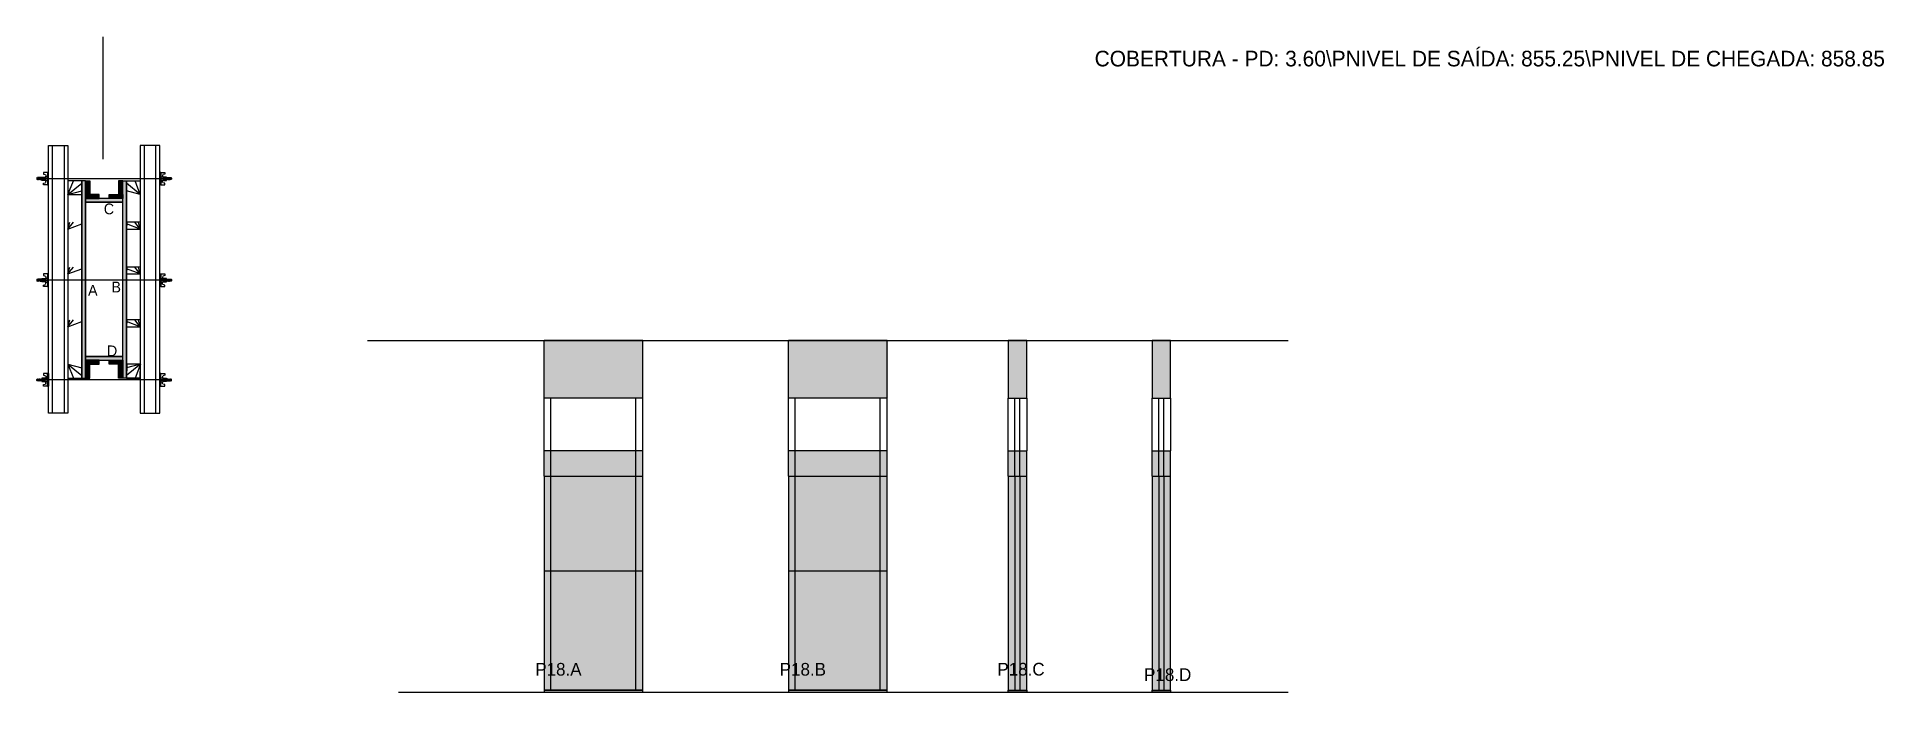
# Model space of a CAD drawing. Header units: metres. Extents: x 7682 to 9571, y 12394 to 13065.
import ezdxf

# ---------------------------------------------------------------- set-up
doc = ezdxf.new("R2010")
doc.units = ezdxf.units.M
for name, color, linetype in [('CHAPA', 7, 'Continuous'), ('COTA', 7, 'Continuous'), ('Hachura', 7, 'Continuous'), ('Madeira', 7, 'Continuous'), ('NOMENCLATURA', 7, 'Continuous'), ('Nível', 7, 'Continuous'), ('Painéis', 7, 'Continuous'), ('Perfil Metálico', 7, 'Continuous'), ('SARR_2.2x7', 7, 'Continuous'), ('SARRAFO', 7, 'Continuous'), ('Texto Seção', 7, 'Continuous'), ('TEXTO_GERAL', 7, 'Continuous')]:
    doc.layers.add(name, color=color, linetype=linetype)

msp = doc.modelspace()

# ---------------------------------------------------------------- hatches: boundary and pattern name
at = {"layer": 'COTA'}
h = msp.add_hatch(color=7, dxfattribs=at)
h.dxf.hatch_style = 1
h.paths.add_polyline_path([(8200.5, 12753.9), (8200.5, 12694.9), (8200.5, 12694.9), (8301.5, 12694.9), (8301.5, 12694.9), (8301.5, 12753.9), (8301.5, 12753.9), (8200.5, 12753.9), (8200.5, 12753.9)])
h = msp.add_hatch(color=7, dxfattribs=at)
h.dxf.hatch_style = 1
h.paths.add_polyline_path([(8450.5, 12753.9), (8450.5, 12694.9), (8450.5, 12694.9), (8552.5, 12694.9), (8552.5, 12694.9), (8552.5, 12753.9), (8552.5, 12753.9), (8450.5, 12753.9)])
h = msp.add_hatch(color=7, dxfattribs=at)
h.dxf.hatch_style = 1
h.paths.add_polyline_path([(8694.3, 12694.9), (8694.3, 12753.9), (8694.3, 12753.9), (8675.3, 12753.9), (8675.3, 12753.9), (8675.3, 12694.9), (8675.3, 12694.9), (8694.3, 12694.9), (8694.3, 12694.9)])
h = msp.add_hatch(color=7, dxfattribs=at)
h.dxf.hatch_style = 1
h.paths.add_polyline_path([(8841.5, 12694.9), (8841.5, 12753.9), (8841.5, 12753.9), (8822.5, 12753.9), (8822.5, 12753.9), (8822.5, 12694.9), (8822.5, 12694.9), (8841.5, 12694.9), (8841.5, 12694.9)])
at = {"layer": 'Hachura'}
h = msp.add_hatch(color=7, dxfattribs=at)
h.dxf.hatch_style = 1
h.paths.add_polyline_path([(7731.4, 12917.4), (7727.4, 12917.4), (7727.4, 12917.4), (7727.4, 12715.4), (7727.4, 12715.4), (7731.4, 12715.4), (7731.4, 12715.4), (7731.4, 12917.4)])
h = msp.add_hatch(color=7, dxfattribs=at)
h.dxf.hatch_style = 1
h.paths.add_polyline_path([(7731.4, 12917.4), (7727.4, 12917.4), (7727.4, 12917.4), (7727.4, 12715.4), (7727.4, 12715.4), (7731.4, 12715.4), (7731.4, 12715.4), (7731.4, 12917.4)])
h = msp.add_hatch(color=7, dxfattribs=at)
h.dxf.hatch_style = 1
h.paths.add_polyline_path([(7731.4, 12903.4), (7735.8, 12903.4), (7735.8, 12903.4), (7735.8, 12917.4), (7735.8, 12917.4), (7731.4, 12917.4), (7731.4, 12917.4), (7731.4, 12903.4)])
h = msp.add_hatch(color=7, dxfattribs=at)
h.dxf.hatch_style = 1
h.paths.add_polyline_path([(7769.4, 12903.4), (7765, 12903.4), (7765, 12903.4), (7765, 12917.4), (7765, 12917.4), (7769.4, 12917.4), (7769.4, 12917.4), (7769.4, 12903.4)])
h = msp.add_hatch(color=7, dxfattribs=at)
h.dxf.hatch_style = 1
h.paths.add_polyline_path([(7769.4, 12917.4), (7773.4, 12917.4), (7773.4, 12917.4), (7773.4, 12715.4), (7773.4, 12715.4), (7769.4, 12715.4), (7769.4, 12715.4), (7769.4, 12917.4)])
h = msp.add_hatch(color=7, dxfattribs=at)
h.dxf.hatch_style = 1
h.paths.add_polyline_path([(7769.4, 12917.4), (7773.4, 12917.4), (7773.4, 12917.4), (7773.4, 12715.4), (7773.4, 12715.4), (7769.4, 12715.4), (7769.4, 12715.4), (7769.4, 12917.4)])
h = msp.add_hatch(color=7, dxfattribs=at)
h.dxf.hatch_style = 1
h.paths.add_polyline_path([(7731.4, 12899), (7731.4, 12903.4), (7731.4, 12903.4), (7745.4, 12903.4), (7745.4, 12903.4), (7745.4, 12899), (7745.4, 12899), (7731.4, 12899)])
h = msp.add_hatch(color=7, dxfattribs=at)
h.dxf.hatch_style = 1
h.paths.add_polyline_path([(7769.4, 12895.4), (7769.4, 12899), (7769.4, 12899), (7731.4, 12899), (7731.4, 12899), (7731.4, 12895.4), (7731.4, 12895.4), (7769.4, 12895.4)])
h = msp.add_hatch(color=7, dxfattribs=at)
h.dxf.hatch_style = 1
h.paths.add_polyline_path([(7769.4, 12895.4), (7769.4, 12899), (7769.4, 12899), (7731.4, 12899), (7731.4, 12899), (7731.4, 12895.4), (7731.4, 12895.4), (7769.4, 12895.4)])
h = msp.add_hatch(color=7, dxfattribs=at)
h.dxf.hatch_style = 1
h.paths.add_polyline_path([(7769.4, 12899), (7769.4, 12903.4), (7769.4, 12903.4), (7755.4, 12903.4), (7755.4, 12903.4), (7755.4, 12899), (7755.4, 12899), (7769.4, 12899)])
h = msp.add_hatch(color=7, dxfattribs=at)
h.dxf.hatch_style = 1
h.paths.add_polyline_path([(7769.4, 12733.8), (7769.4, 12737.4), (7769.4, 12737.4), (7731.4, 12737.4), (7731.4, 12737.4), (7731.4, 12733.8), (7731.4, 12733.8), (7769.4, 12733.8)])
h = msp.add_hatch(color=7, dxfattribs=at)
h.dxf.hatch_style = 1
h.paths.add_polyline_path([(7769.4, 12733.8), (7769.4, 12737.4), (7769.4, 12737.4), (7731.4, 12737.4), (7731.4, 12737.4), (7731.4, 12733.8), (7731.4, 12733.8), (7769.4, 12733.8)])
h = msp.add_hatch(color=7, dxfattribs=at)
h.dxf.hatch_style = 1
h.paths.add_polyline_path([(7731.4, 12729.4), (7731.4, 12733.8), (7731.4, 12733.8), (7745.4, 12733.8), (7745.4, 12733.8), (7745.4, 12729.4), (7745.4, 12729.4), (7731.4, 12729.4)])
h = msp.add_hatch(color=7, dxfattribs=at)
h.dxf.hatch_style = 1
h.paths.add_polyline_path([(7731.4, 12729.4), (7735.8, 12729.4), (7735.8, 12729.4), (7735.8, 12715.4), (7735.8, 12715.4), (7731.4, 12715.4), (7731.4, 12715.4), (7731.4, 12729.4)])
h = msp.add_hatch(color=7, dxfattribs=at)
h.dxf.hatch_style = 1
h.paths.add_polyline_path([(7769.4, 12729.4), (7769.4, 12733.8), (7769.4, 12733.8), (7755.4, 12733.8), (7755.4, 12733.8), (7755.4, 12729.4), (7755.4, 12729.4), (7769.4, 12729.4)])
h = msp.add_hatch(color=7, dxfattribs=at)
h.dxf.hatch_style = 1
h.paths.add_polyline_path([(7769.4, 12729.4), (7765, 12729.4), (7765, 12729.4), (7765, 12715.4), (7765, 12715.4), (7769.4, 12715.4), (7769.4, 12715.4), (7769.4, 12729.4)])
h = msp.add_hatch(color=7, dxfattribs=at)
h.dxf.hatch_style = 1
h.paths.add_polyline_path([(8301.5, 12640.9), (8200.5, 12640.9), (8200.5, 12640.9), (8200.5, 12393.9), (8200.5, 12393.9), (8301.5, 12393.9), (8301.5, 12393.9), (8301.5, 12640.9)])
h = msp.add_hatch(color=7, dxfattribs=at)
h.dxf.hatch_style = 1
h.paths.add_polyline_path([(8551.5, 12640.9), (8450.5, 12640.9), (8450.5, 12640.9), (8450.5, 12393.9), (8450.5, 12393.9), (8551.5, 12393.9), (8551.5, 12393.9), (8551.5, 12640.9)])
h = msp.add_hatch(color=7, dxfattribs=at)
h.dxf.hatch_style = 1
h.paths.add_polyline_path([(8694.3, 12393.9), (8694.3, 12640.9), (8694.3, 12640.9), (8675.3, 12640.9), (8675.3, 12640.9), (8675.3, 12393.9), (8675.3, 12393.9), (8694.3, 12393.9)])
h = msp.add_hatch(color=7, dxfattribs=at)
h.dxf.hatch_style = 1
h.paths.add_polyline_path([(8841.5, 12393.9), (8841.5, 12640.9), (8841.5, 12640.9), (8822.5, 12640.9), (8822.5, 12640.9), (8822.5, 12393.9), (8822.5, 12393.9), (8841.5, 12393.9)])

# ---------------------------------------------------------------- linework, layer by layer
at = {"layer": 'CHAPA', "color": 7, "lineweight": 25}
for points in [[(7731.4, 12917.4), (7727.4, 12917.4), (7727.4, 12715.4), (7731.4, 12715.4)], [(7731.4, 12917.4), (7727.4, 12917.4), (7727.4, 12715.4), (7731.4, 12715.4)], [(7769.4, 12917.4), (7773.4, 12917.4), (7773.4, 12715.4), (7769.4, 12715.4)], [(7769.4, 12917.4), (7773.4, 12917.4), (7773.4, 12715.4), (7769.4, 12715.4)], [(7769.4, 12895.4), (7769.4, 12899), (7731.4, 12899), (7731.4, 12895.4)], [(7769.4, 12895.4), (7769.4, 12899), (7731.4, 12899), (7731.4, 12895.4)], [(7769.4, 12733.8), (7769.4, 12737.4), (7731.4, 12737.4), (7731.4, 12733.8)], [(7769.4, 12733.8), (7769.4, 12737.4), (7731.4, 12737.4), (7731.4, 12733.8)]]:
    msp.add_lwpolyline(points, close=True, dxfattribs=at)
at = {"layer": 'COTA', "color": 7, "lineweight": 25}
for p, q in [((8301.5, 12753.9), (8200.5, 12753.9)), ((8200.5, 12694.9), (8200.5, 12753.9)), ((8301.5, 12694.9), (8301.5, 12753.9)), ((8551.5, 12753.9), (8450.5, 12753.9)), ((8450.5, 12694.9), (8450.5, 12753.9)), ((8551.5, 12694.9), (8551.5, 12753.9))]:
    msp.add_line(p, q, dxfattribs=at)
for points in [[(8694.3, 12694.9), (8694.3, 12753.9), (8675.3, 12753.9), (8675.3, 12694.9)], [(8841.5, 12694.9), (8841.5, 12753.9), (8822.5, 12753.9), (8822.5, 12694.9)]]:
    msp.add_lwpolyline(points, dxfattribs=at)
at = {"layer": 'Defpoints', "color": 7, "lineweight": 25}
msp.add_line((7749.3, 12939.6), (7749.3, 13064.6), dxfattribs=at)
at = {"layer": 'Hachura', "color": 7, "lineweight": 25}
for p, q in [((7682, 12920.5), (7681.6, 12920.1)), ((7681.6, 12920.1), (7681.6, 12918.8)), ((7682, 12918.5), (7681.6, 12918.8)), ((7682.3, 12920.5), (7682, 12920.5)), ((7682, 12920.5), (7682, 12920.5)), ((7682, 12918.5), (7682, 12920.5)), ((7682.6, 12918.5), (7682, 12919.8)), ((7682.5, 12918.4), (7682, 12919.6)), ((7682, 12919), (7682.3, 12918.4)), ((7682, 12918.8), (7682.1, 12918.5)), ((7682.1, 12918.5), (7682, 12918.5)), ((7682.3, 12920.5), (7683.2, 12918.5)), ((7682.3, 12920.5), (7683.2, 12918.5)), ((7682.4, 12920.5), (7683.5, 12918.4)), ((7683.7, 12918.4), (7682.6, 12920.6)), ((7682.6, 12918.5), (7683.2, 12918.5)), ((7683.4, 12920.5), (7682.8, 12920.5)), ((7683.8, 12918.5), (7682.8, 12920.5)), ((7683.4, 12920.5), (7684.4, 12918.5)), ((7683.5, 12920.5), (7684.6, 12918.4)), ((7684.8, 12918.4), (7683.8, 12920.6)), ((7684.4, 12918.5), (7683.8, 12918.5)), ((7684.6, 12920.5), (7684, 12920.5)), ((7684.9, 12918.5), (7684, 12920.5)), ((7684.2, 12920.5), (7684, 12920.5)), ((7684.6, 12920.5), (7685.6, 12918.5)), ((7684.7, 12920.5), (7685.8, 12918.4)), ((7686, 12918.4), (7684.9, 12920.6)), ((7685.1, 12918.5), (7684.9, 12918.5)), ((7685.8, 12920.5), (7685.1, 12920.5)), ((7686.1, 12918.5), (7685.1, 12920.5)), ((7685.1, 12918.5), (7685.6, 12918.5)), ((7685.8, 12920.5), (7686.7, 12918.5)), ((7686.7, 12919.3), (7686.1, 12920.6)), ((7686.1, 12918.5), (7686.7, 12918.5)), ((7686.7, 12919.6), (7686.3, 12920.5)), ((7686.7, 12920.5), (7686.3, 12920.5)), ((7818.2, 12919.4), (7686.4, 12919.4)), ((7686.7, 12917.7), (7686.7, 12921.1)), ((7686.7, 12921.1), (7690, 12921.1)), ((7686.7, 12920.1), (7690, 12920.1)), ((7686.7, 12918.5), (7690, 12918.5)), ((7690, 12917.7), (7686.7, 12917.7)), ((7686.8, 12917.7), (7686.8, 12921.1)), ((7693.4, 12925.9), (7688.3, 12925.9)), ((7688.3, 12925.9), (7688.3, 12924.2)), ((7688.3, 12924.2), (7690.5, 12923.6)), ((7688.3, 12914.7), (7690.5, 12915.2)), ((7688.3, 12913), (7688.3, 12914.7)), ((7692.5, 12913), (7688.3, 12913)), ((7690, 12921.4), (7690, 12917.5)), ((7692.5, 12921.4), (7690, 12921.4)), ((7690, 12917.5), (7690, 12917.7)), ((7690, 12917.5), (7690, 12917.7)), ((7690, 12917.5), (7692.5, 12917.5)), ((7692.5, 12919.7), (7690.5, 12919.7)), ((7690.5, 12919.2), (7692.5, 12919.2)), ((7690.7, 12923.3), (7690.7, 12921.4)), ((7690.7, 12915.5), (7690.7, 12917.5)), ((7692.5, 12925.9), (7692.5, 12913)), ((7692.5, 12925.9), (7692.5, 12920.7)), ((7692.5, 12925.7), (7693.4, 12925.7)), ((7692.5, 12925.5), (7693.4, 12925.5)), ((7692.5, 12925.2), (7693.4, 12925.2)), ((7692.5, 12924.7), (7693.4, 12924.7)), ((7692.5, 12923.9), (7693.4, 12923.9)), ((7692.5, 12922.5), (7693.4, 12922.5)), ((7692.5, 12919.4), (7692.5, 12921.4)), ((7692.5, 12920.7), (7692.5, 12920.1)), ((7692.5, 12919.4), (7693.4, 12919.4)), ((7692.5, 12916.4), (7693.4, 12916.4)), ((7692.5, 12915), (7693.4, 12915)), ((7692.5, 12914.1), (7693.4, 12914.1)), ((7692.5, 12913.7), (7693.4, 12913.7)), ((7692.5, 12913.3), (7693.4, 12913.3)), ((7692.5, 12913.1), (7693.4, 12913.1)), ((7692.5, 12913), (7693.4, 12913)), ((7692.9, 12920.4), (7692.6, 12920.4)), ((7692.7, 12918.4), (7693.1, 12918.4)), ((7693.3, 12920.4), (7692.9, 12920.4)), ((7693.4, 12913), (7693.4, 12925.9)), ((7693.4, 12913.9), (7693.4, 12921.7)), ((7807.4, 12913), (7807.4, 12925.9)), ((7807.4, 12925.9), (7812.6, 12925.9)), ((7808.4, 12925.7), (7807.4, 12925.7)), ((7808.4, 12925.5), (7807.4, 12925.5)), ((7808.4, 12925.2), (7807.4, 12925.2)), ((7808.4, 12924.7), (7807.4, 12924.7)), ((7808.4, 12923.9), (7807.4, 12923.9)), ((7808.4, 12922.5), (7807.4, 12922.5)), ((7807.4, 12913.9), (7807.4, 12921.7)), ((7808.3, 12919.4), (7807.4, 12919.4)), ((7808.4, 12916.4), (7807.4, 12916.4)), ((7808.4, 12915), (7807.4, 12915)), ((7808.4, 12914.1), (7807.4, 12914.1)), ((7808.4, 12913.7), (7807.4, 12913.7)), ((7808.4, 12913.3), (7807.4, 12913.3)), ((7808.4, 12913.1), (7807.4, 12913.1)), ((7808.3, 12913), (7807.4, 12913)), ((7807.6, 12920.4), (7808, 12920.4)), ((7808.2, 12918.4), (7807.8, 12918.4)), ((7808, 12920.4), (7808.2, 12920.4)), ((7808.3, 12925.9), (7808.3, 12913)), ((7808.3, 12925.9), (7808.3, 12920.7)), ((7808.3, 12919.4), (7808.3, 12921.4)), ((7808.3, 12921.4), (7810.9, 12921.4)), ((7808.3, 12920.7), (7808.3, 12920.1)), ((7808.3, 12919.7), (7810.3, 12919.7)), ((7810.3, 12919.2), (7808.3, 12919.2)), ((7810.9, 12917.5), (7808.3, 12917.5)), ((7808.3, 12913), (7812.6, 12913)), ((7810.1, 12923.3), (7810.1, 12921.4)), ((7810.1, 12915.5), (7810.1, 12917.5)), ((7812.6, 12924.2), (7810.4, 12923.6)), ((7812.6, 12914.7), (7810.4, 12915.2)), ((7810.9, 12921.4), (7810.9, 12917.5)), ((7814.1, 12921.1), (7810.9, 12921.1)), ((7814.1, 12920.1), (7810.9, 12920.1)), ((7814.1, 12918.5), (7810.9, 12918.5)), ((7810.9, 12917.7), (7814.1, 12917.7)), ((7810.9, 12917.5), (7810.9, 12917.7)), ((7810.9, 12917.5), (7810.9, 12917.7)), ((7812.6, 12925.9), (7812.6, 12924.2)), ((7812.6, 12913), (7812.6, 12914.7)), ((7814.1, 12917.7), (7814.1, 12921.1)), ((7814.1, 12917.7), (7814.1, 12921.1)), ((7814.1, 12919.3), (7814.8, 12920.6)), ((7815.1, 12920.5), (7814.1, 12918.5)), ((7814.1, 12919.6), (7814.6, 12920.5)), ((7814.1, 12920.5), (7814.6, 12920.5)), ((7814.8, 12918.5), (7814.1, 12918.5)), ((7814.8, 12918.5), (7815.8, 12920.5)), ((7814.9, 12918.4), (7815.9, 12920.6)), ((7815.1, 12920.5), (7815.8, 12920.5)), ((7816.2, 12920.5), (7815.1, 12918.4)), ((7816.3, 12920.5), (7815.3, 12918.5)), ((7815.7, 12918.5), (7815.3, 12918.5)), ((7815.7, 12918.5), (7815.9, 12918.5)), ((7815.9, 12918.5), (7816.9, 12920.5)), ((7816, 12918.4), (7817.1, 12920.6)), ((7816.3, 12920.5), (7816.9, 12920.5)), ((7817.3, 12920.5), (7816.3, 12918.4)), ((7817.4, 12920.5), (7816.5, 12918.5)), ((7816.5, 12918.5), (7817.1, 12918.5)), ((7816.7, 12920.5), (7816.9, 12920.5)), ((7817.1, 12918.5), (7818.1, 12920.5)), ((7817.2, 12918.4), (7818.3, 12920.6)), ((7817.4, 12920.5), (7818.1, 12920.5)), ((7818.5, 12920.5), (7817.4, 12918.4)), ((7818.6, 12920.5), (7817.6, 12918.5)), ((7818.6, 12920.5), (7817.6, 12918.5)), ((7818.3, 12918.5), (7817.6, 12918.5)), ((7818.3, 12918.5), (7818.9, 12919.8)), ((7818.3, 12918.4), (7818.9, 12919.6)), ((7818.6, 12920.5), (7818.9, 12920.5)), ((7818.9, 12919), (7818.6, 12918.4)), ((7818.9, 12918.8), (7818.8, 12918.5)), ((7818.8, 12918.5), (7818.9, 12918.5)), ((7818.9, 12920.5), (7818.9, 12920.5)), ((7818.9, 12920.5), (7819.2, 12920.1)), ((7818.9, 12918.5), (7818.9, 12920.5)), ((7818.9, 12918.5), (7819.2, 12918.8)), ((7819.2, 12920.1), (7819.2, 12918.8)), ((7682, 12816.5), (7681.6, 12816.1)), ((7681.6, 12816.1), (7681.6, 12814.8)), ((7682, 12814.5), (7681.6, 12814.8)), ((7682.3, 12816.5), (7682, 12816.5)), ((7682, 12816.5), (7682, 12816.5)), ((7682, 12814.5), (7682, 12816.5)), ((7682.6, 12814.5), (7682, 12815.8)), ((7682.5, 12814.4), (7682, 12815.6)), ((7682, 12815), (7682.3, 12814.4)), ((7682, 12814.8), (7682.1, 12814.5)), ((7682.1, 12814.5), (7682, 12814.5)), ((7682.3, 12816.5), (7683.2, 12814.5)), ((7682.3, 12816.5), (7683.2, 12814.5)), ((7682.4, 12816.5), (7683.5, 12814.4)), ((7683.7, 12814.4), (7682.6, 12816.6)), ((7682.6, 12814.5), (7683.2, 12814.5)), ((7683.4, 12816.5), (7682.8, 12816.5)), ((7683.8, 12814.5), (7682.8, 12816.5)), ((7683.4, 12816.5), (7684.4, 12814.5)), ((7683.5, 12816.5), (7684.6, 12814.4)), ((7684.8, 12814.4), (7683.8, 12816.6)), ((7684.4, 12814.5), (7683.8, 12814.5)), ((7684.6, 12816.5), (7684, 12816.5)), ((7684.9, 12814.5), (7684, 12816.5)), ((7684.2, 12816.5), (7684, 12816.5)), ((7684.6, 12816.5), (7685.6, 12814.5)), ((7684.7, 12816.5), (7685.8, 12814.4)), ((7686, 12814.4), (7684.9, 12816.6)), ((7685.1, 12814.5), (7684.9, 12814.5)), ((7685.8, 12816.5), (7685.1, 12816.5)), ((7686.1, 12814.5), (7685.1, 12816.5)), ((7685.1, 12814.5), (7685.6, 12814.5)), ((7685.8, 12816.5), (7686.7, 12814.5)), ((7686.7, 12815.3), (7686.1, 12816.6)), ((7686.1, 12814.5), (7686.7, 12814.5)), ((7686.7, 12815.6), (7686.3, 12816.5)), ((7686.7, 12816.5), (7686.3, 12816.5)), ((7818.2, 12815.4), (7686.4, 12815.4)), ((7686.7, 12813.7), (7686.7, 12817.1)), ((7686.7, 12817.1), (7690, 12817.1)), ((7686.7, 12816.1), (7690, 12816.1)), ((7686.7, 12814.5), (7690, 12814.5)), ((7690, 12813.7), (7686.7, 12813.7)), ((7686.8, 12813.7), (7686.8, 12817.1)), ((7693.4, 12821.9), (7688.3, 12821.9)), ((7688.3, 12821.9), (7688.3, 12820.2)), ((7688.3, 12820.2), (7690.5, 12819.6)), ((7690, 12817.4), (7690, 12813.5)), ((7692.5, 12817.4), (7690, 12817.4)), ((7690, 12813.5), (7690, 12813.7)), ((7690, 12813.5), (7690, 12813.7)), ((7690, 12813.5), (7692.5, 12813.5)), ((7692.5, 12815.7), (7690.5, 12815.7)), ((7690.5, 12815.2), (7692.5, 12815.2)), ((7690.7, 12819.3), (7690.7, 12817.4)), ((7690.7, 12811.5), (7690.7, 12813.5)), ((7692.5, 12821.9), (7692.5, 12809)), ((7692.5, 12821.9), (7692.5, 12816.7)), ((7692.5, 12821.7), (7693.4, 12821.7)), ((7692.5, 12821.5), (7693.4, 12821.5)), ((7692.5, 12821.2), (7693.4, 12821.2)), ((7692.5, 12820.7), (7693.4, 12820.7)), ((7692.5, 12819.9), (7693.4, 12819.9)), ((7692.5, 12818.5), (7693.4, 12818.5)), ((7692.5, 12815.4), (7692.5, 12817.4)), ((7692.5, 12816.7), (7692.5, 12816.1)), ((7692.5, 12815.4), (7693.4, 12815.4)), ((7692.9, 12816.4), (7692.6, 12816.4)), ((7692.7, 12814.4), (7693.1, 12814.4)), ((7693.3, 12816.4), (7692.9, 12816.4)), ((7693.4, 12809), (7693.4, 12821.9)), ((7693.4, 12809.9), (7693.4, 12817.7)), ((7807.4, 12809), (7807.4, 12821.9)), ((7807.4, 12821.9), (7812.6, 12821.9)), ((7808.4, 12821.7), (7807.4, 12821.7)), ((7808.4, 12821.5), (7807.4, 12821.5)), ((7808.4, 12821.2), (7807.4, 12821.2)), ((7808.4, 12820.7), (7807.4, 12820.7)), ((7808.4, 12819.9), (7807.4, 12819.9)), ((7808.4, 12818.5), (7807.4, 12818.5)), ((7807.4, 12809.9), (7807.4, 12817.7)), ((7808.3, 12815.4), (7807.4, 12815.4)), ((7807.6, 12816.4), (7808, 12816.4)), ((7808.2, 12814.4), (7807.8, 12814.4)), ((7808, 12816.4), (7808.2, 12816.4)), ((7808.3, 12821.9), (7808.3, 12809)), ((7808.3, 12821.9), (7808.3, 12816.7)), ((7808.3, 12815.4), (7808.3, 12817.4)), ((7808.3, 12817.4), (7810.9, 12817.4)), ((7808.3, 12816.7), (7808.3, 12816.1)), ((7808.3, 12815.7), (7810.3, 12815.7)), ((7810.3, 12815.2), (7808.3, 12815.2)), ((7810.9, 12813.5), (7808.3, 12813.5)), ((7810.1, 12819.3), (7810.1, 12817.4)), ((7810.1, 12811.5), (7810.1, 12813.5)), ((7812.6, 12820.2), (7810.4, 12819.6)), ((7810.9, 12817.4), (7810.9, 12813.5)), ((7814.1, 12817.1), (7810.9, 12817.1)), ((7814.1, 12816.1), (7810.9, 12816.1)), ((7814.1, 12814.5), (7810.9, 12814.5)), ((7810.9, 12813.7), (7814.1, 12813.7)), ((7810.9, 12813.5), (7810.9, 12813.7)), ((7810.9, 12813.5), (7810.9, 12813.7)), ((7812.6, 12821.9), (7812.6, 12820.2)), ((7814.1, 12813.7), (7814.1, 12817.1)), ((7814.1, 12813.7), (7814.1, 12817.1)), ((7814.1, 12815.3), (7814.8, 12816.6)), ((7815.1, 12816.5), (7814.1, 12814.5)), ((7814.1, 12815.6), (7814.6, 12816.5)), ((7814.1, 12816.5), (7814.6, 12816.5)), ((7814.8, 12814.5), (7814.1, 12814.5)), ((7814.8, 12814.5), (7815.8, 12816.5)), ((7814.9, 12814.4), (7815.9, 12816.6)), ((7815.1, 12816.5), (7815.8, 12816.5)), ((7816.2, 12816.5), (7815.1, 12814.4)), ((7816.3, 12816.5), (7815.3, 12814.5)), ((7815.7, 12814.5), (7815.3, 12814.5)), ((7815.7, 12814.5), (7815.9, 12814.5)), ((7815.9, 12814.5), (7816.9, 12816.5)), ((7816, 12814.4), (7817.1, 12816.6)), ((7816.3, 12816.5), (7816.9, 12816.5)), ((7817.3, 12816.5), (7816.3, 12814.4)), ((7817.4, 12816.5), (7816.5, 12814.5)), ((7816.5, 12814.5), (7817.1, 12814.5)), ((7816.7, 12816.5), (7816.9, 12816.5)), ((7817.1, 12814.5), (7818.1, 12816.5)), ((7817.2, 12814.4), (7818.3, 12816.6)), ((7817.4, 12816.5), (7818.1, 12816.5)), ((7818.5, 12816.5), (7817.4, 12814.4)), ((7818.6, 12816.5), (7817.6, 12814.5)), ((7818.6, 12816.5), (7817.6, 12814.5)), ((7818.3, 12814.5), (7817.6, 12814.5)), ((7818.3, 12814.5), (7818.9, 12815.8)), ((7818.3, 12814.4), (7818.9, 12815.6)), ((7818.6, 12816.5), (7818.9, 12816.5)), ((7818.9, 12815), (7818.6, 12814.4)), ((7818.9, 12814.8), (7818.8, 12814.5)), ((7818.8, 12814.5), (7818.9, 12814.5)), ((7818.9, 12816.5), (7818.9, 12816.5)), ((7818.9, 12816.5), (7819.2, 12816.1)), ((7818.9, 12814.5), (7818.9, 12816.5)), ((7818.9, 12814.5), (7819.2, 12814.8)), ((7819.2, 12816.1), (7819.2, 12814.8)), ((7688.3, 12810.6), (7690.5, 12811.2)), ((7688.3, 12809), (7688.3, 12810.6)), ((7692.5, 12809), (7688.3, 12809)), ((7692.5, 12812.4), (7693.4, 12812.4)), ((7692.5, 12811), (7693.4, 12811)), ((7692.5, 12810.1), (7693.4, 12810.1)), ((7692.5, 12809.7), (7693.4, 12809.7)), ((7692.5, 12809.3), (7693.4, 12809.3)), ((7692.5, 12809.1), (7693.4, 12809.1)), ((7692.5, 12809), (7693.4, 12809)), ((7808.4, 12812.4), (7807.4, 12812.4)), ((7808.4, 12811), (7807.4, 12811)), ((7808.4, 12810.1), (7807.4, 12810.1)), ((7808.4, 12809.7), (7807.4, 12809.7)), ((7808.4, 12809.3), (7807.4, 12809.3)), ((7808.4, 12809.1), (7807.4, 12809.1)), ((7808.3, 12809), (7807.4, 12809)), ((7808.3, 12809), (7812.6, 12809)), ((7812.6, 12810.6), (7810.4, 12811.2)), ((7812.6, 12809), (7812.6, 12810.6)), ((7692.5, 12719.9), (7688.3, 12719.9)), ((7688.3, 12719.9), (7688.3, 12718.2)), ((7692.5, 12707), (7692.5, 12719.9)), ((7692.5, 12719.9), (7693.4, 12719.9)), ((7692.5, 12719.7), (7693.4, 12719.7)), ((7692.5, 12719.5), (7693.4, 12719.5)), ((7692.5, 12719.2), (7693.4, 12719.2)), ((7692.5, 12718.7), (7693.4, 12718.7)), ((7693.4, 12719.9), (7693.4, 12707)), ((7693.4, 12718.9), (7693.4, 12711.1)), ((7807.4, 12719.9), (7807.4, 12707)), ((7808.3, 12719.9), (7807.4, 12719.9)), ((7808.4, 12719.7), (7807.4, 12719.7)), ((7808.4, 12719.5), (7807.4, 12719.5)), ((7808.4, 12719.2), (7807.4, 12719.2)), ((7807.4, 12718.9), (7807.4, 12711.1)), ((7808.4, 12718.7), (7807.4, 12718.7)), ((7808.3, 12707), (7808.3, 12719.9)), ((7808.3, 12719.9), (7812.6, 12719.9)), ((7812.6, 12719.9), (7812.6, 12718.2)), ((7682, 12714.3), (7681.6, 12714)), ((7681.6, 12712.7), (7681.6, 12714)), ((7682, 12712.4), (7681.6, 12712.7)), ((7682, 12713.8), (7682.3, 12714.5)), ((7682.5, 12714.4), (7682, 12713.3)), ((7682, 12714.1), (7682.1, 12714.3)), ((7682.1, 12714.3), (7682, 12714.3)), ((7682.6, 12714.3), (7682, 12713)), ((7682, 12714.3), (7682, 12712.4)), ((7682.3, 12712.4), (7682, 12712.4)), ((7682, 12712.4), (7682, 12712.4)), ((7682.3, 12712.4), (7683.2, 12714.3)), ((7682.3, 12712.4), (7683.2, 12714.3)), ((7682.4, 12712.3), (7683.5, 12714.5)), ((7683.7, 12714.4), (7682.6, 12712.3)), ((7682.6, 12714.3), (7683.2, 12714.3)), ((7683.8, 12714.3), (7682.8, 12712.4)), ((7683.4, 12712.4), (7682.8, 12712.4)), ((7683.4, 12712.4), (7684.4, 12714.3)), ((7683.5, 12712.3), (7684.6, 12714.5)), ((7684.8, 12714.4), (7683.8, 12712.3)), ((7684.4, 12714.3), (7683.8, 12714.3)), ((7684.9, 12714.3), (7684, 12712.4)), ((7684.6, 12712.4), (7684, 12712.4)), ((7684.2, 12712.4), (7684, 12712.4)), ((7684.6, 12712.4), (7685.6, 12714.3)), ((7684.7, 12712.3), (7685.8, 12714.5)), ((7686, 12714.4), (7684.9, 12712.3)), ((7685.1, 12714.3), (7684.9, 12714.3)), ((7685.1, 12714.3), (7685.6, 12714.3)), ((7686.1, 12714.3), (7685.1, 12712.4)), ((7685.8, 12712.4), (7685.1, 12712.4)), ((7685.8, 12712.4), (7686.7, 12714.3)), ((7686.1, 12714.3), (7686.7, 12714.3)), ((7686.7, 12713.5), (7686.1, 12712.3)), ((7686.7, 12713.3), (7686.3, 12712.4)), ((7686.7, 12712.4), (7686.3, 12712.4)), ((7818.2, 12713.4), (7686.4, 12713.4)), ((7686.7, 12715.1), (7686.7, 12711.7)), ((7690, 12715.1), (7686.7, 12715.1)), ((7686.7, 12714.3), (7690, 12714.3)), ((7686.7, 12712.8), (7690, 12712.8)), ((7686.7, 12711.7), (7690, 12711.7)), ((7686.8, 12715.1), (7686.8, 12711.7)), ((7688.3, 12718.2), (7690.5, 12717.6)), ((7688.3, 12708.6), (7690.5, 12709.2)), ((7688.3, 12707), (7688.3, 12708.6)), ((7693.4, 12707), (7688.3, 12707)), ((7690, 12711.5), (7690, 12715.4)), ((7690, 12715.4), (7692.5, 12715.4)), ((7690, 12715.4), (7690, 12715.1)), ((7690, 12715.4), (7690, 12715.1)), ((7692.5, 12711.5), (7690, 12711.5)), ((7690.5, 12713.6), (7692.5, 12713.6)), ((7692.5, 12713.1), (7690.5, 12713.1)), ((7690.7, 12717.3), (7690.7, 12715.3)), ((7690.7, 12709.5), (7690.7, 12711.5)), ((7692.5, 12717.9), (7693.4, 12717.9)), ((7692.5, 12716.4), (7693.4, 12716.4)), ((7692.5, 12713.4), (7692.5, 12711.5)), ((7692.5, 12713.4), (7693.4, 12713.4)), ((7692.5, 12712.1), (7692.5, 12712.8)), ((7692.5, 12707), (7692.5, 12712.1)), ((7692.5, 12710.4), (7693.4, 12710.4)), ((7692.5, 12709), (7693.4, 12709)), ((7692.5, 12708.1), (7693.4, 12708.1)), ((7692.5, 12707.7), (7693.4, 12707.7)), ((7692.5, 12707.3), (7693.4, 12707.3)), ((7692.5, 12707.1), (7693.4, 12707.1)), ((7692.9, 12712.5), (7692.6, 12712.5)), ((7692.7, 12714.4), (7693.1, 12714.4)), ((7693.3, 12712.5), (7692.9, 12712.5)), ((7808.4, 12717.9), (7807.4, 12717.9)), ((7808.4, 12716.4), (7807.4, 12716.4)), ((7808.3, 12713.4), (7807.4, 12713.4)), ((7808.4, 12710.4), (7807.4, 12710.4)), ((7808.4, 12709), (7807.4, 12709)), ((7808.4, 12708.1), (7807.4, 12708.1)), ((7808.4, 12707.7), (7807.4, 12707.7)), ((7808.4, 12707.3), (7807.4, 12707.3)), ((7808.4, 12707.1), (7807.4, 12707.1)), ((7807.4, 12707), (7812.6, 12707)), ((7807.6, 12712.5), (7808, 12712.5)), ((7808.2, 12714.4), (7807.8, 12714.4)), ((7808, 12712.5), (7808.2, 12712.5)), ((7810.9, 12715.4), (7808.3, 12715.4)), ((7810.3, 12713.6), (7808.3, 12713.6)), ((7808.3, 12713.4), (7808.3, 12711.5)), ((7808.3, 12713.1), (7810.3, 12713.1)), ((7808.3, 12712.1), (7808.3, 12712.8)), ((7808.3, 12707), (7808.3, 12712.1)), ((7808.3, 12711.5), (7810.9, 12711.5)), ((7810.1, 12717.3), (7810.1, 12715.3)), ((7810.1, 12709.5), (7810.1, 12711.5)), ((7812.6, 12718.2), (7810.4, 12717.6)), ((7812.6, 12708.6), (7810.4, 12709.2)), ((7810.9, 12711.5), (7810.9, 12715.4)), ((7810.9, 12715.4), (7810.9, 12715.1)), ((7810.9, 12715.4), (7810.9, 12715.1)), ((7810.9, 12715.1), (7814.1, 12715.1)), ((7814.1, 12714.3), (7810.9, 12714.3)), ((7814.1, 12712.8), (7810.9, 12712.8)), ((7814.1, 12711.7), (7810.9, 12711.7)), ((7812.6, 12707), (7812.6, 12708.6)), ((7814.1, 12715.1), (7814.1, 12711.7)), ((7814.1, 12715.1), (7814.1, 12711.7)), ((7814.8, 12714.3), (7814.1, 12714.3)), ((7815.1, 12712.4), (7814.1, 12714.3)), ((7814.1, 12713.5), (7814.8, 12712.3)), ((7814.1, 12713.3), (7814.6, 12712.4)), ((7814.1, 12712.4), (7814.6, 12712.4)), ((7814.8, 12714.3), (7815.8, 12712.4)), ((7814.9, 12714.4), (7815.9, 12712.3)), ((7816.2, 12712.3), (7815.1, 12714.5)), ((7815.1, 12712.4), (7815.8, 12712.4)), ((7815.7, 12714.3), (7815.3, 12714.3)), ((7816.3, 12712.4), (7815.3, 12714.3)), ((7815.7, 12714.3), (7815.9, 12714.3)), ((7815.9, 12714.3), (7816.9, 12712.4)), ((7816, 12714.4), (7817.1, 12712.3)), ((7817.3, 12712.3), (7816.3, 12714.5)), ((7816.3, 12712.4), (7816.9, 12712.4)), ((7816.5, 12714.3), (7817.1, 12714.3)), ((7817.4, 12712.4), (7816.5, 12714.3)), ((7816.7, 12712.4), (7816.9, 12712.4)), ((7817.1, 12714.3), (7818.1, 12712.4)), ((7817.2, 12714.4), (7818.3, 12712.3)), ((7818.5, 12712.3), (7817.4, 12714.5)), ((7817.4, 12712.4), (7818.1, 12712.4)), ((7818.6, 12712.4), (7817.6, 12714.3)), ((7818.3, 12714.3), (7817.6, 12714.3)), ((7818.6, 12712.4), (7817.6, 12714.3)), ((7818.3, 12714.4), (7818.9, 12713.3)), ((7818.3, 12714.3), (7818.9, 12713)), ((7818.9, 12713.8), (7818.6, 12714.5)), ((7818.6, 12712.4), (7818.9, 12712.4)), ((7818.9, 12714.1), (7818.8, 12714.3)), ((7818.8, 12714.3), (7818.9, 12714.3)), ((7818.9, 12714.3), (7819.2, 12714)), ((7818.9, 12714.3), (7818.9, 12712.4)), ((7818.9, 12712.4), (7819.2, 12712.7)), ((7818.9, 12712.4), (7818.9, 12712.4)), ((7819.2, 12712.7), (7819.2, 12714))]:
    msp.add_line(p, q, dxfattribs=at)
at = {"layer": 'Madeira', "color": 7, "lineweight": 25}
for p, q in [((7713.4, 12903.4), (7718.9, 12917.4)), ((7713.4, 12903.4), (7727.4, 12914.9)), ((7787.4, 12903.4), (7773.4, 12914.9)), ((7787.4, 12903.4), (7782, 12917.4)), ((7713.4, 12903.4), (7727.4, 12906.9)), ((7787.4, 12903.4), (7773.4, 12906.9)), ((7713.4, 12867.9), (7719.2, 12874.9)), ((7713.4, 12867.9), (7715.2, 12874.9)), ((7713.4, 12867.9), (7727.4, 12873.3)), ((7787.4, 12867.9), (7773.4, 12873.3)), ((7787.4, 12867.9), (7781.7, 12874.9)), ((7787.4, 12867.9), (7785.7, 12874.9)), ((7713.4, 12821.9), (7719.2, 12828.9)), ((7713.4, 12821.9), (7715.2, 12828.9)), ((7713.4, 12821.9), (7727.4, 12827.3)), ((7787.4, 12821.9), (7773.4, 12827.3)), ((7787.4, 12821.9), (7781.7, 12828.9)), ((7787.4, 12821.9), (7785.7, 12828.9)), ((7713.4, 12767.9), (7719.2, 12774.9)), ((7713.4, 12767.9), (7715.2, 12774.9)), ((7713.4, 12767.9), (7727.4, 12773.3)), ((7787.4, 12767.9), (7773.4, 12773.3)), ((7787.4, 12767.9), (7781.7, 12774.9)), ((7787.4, 12767.9), (7785.7, 12774.9)), ((7713.4, 12729.4), (7727.4, 12717.9)), ((7713.4, 12729.4), (7727.4, 12725.9)), ((7713.4, 12729.4), (7718.9, 12715.4)), ((7787.5, 12729.4), (7773.4, 12717.9)), ((7787.5, 12729.4), (7773.4, 12725.9)), ((7787.5, 12729.4), (7782, 12715.4))]:
    msp.add_line(p, q, dxfattribs=at)
for points in [[(7713.4, 12903.4), (7727.4, 12903.4), (7727.4, 12917.4), (7713.4, 12917.4)], [(7713.4, 12715.4), (7727.4, 12715.4), (7727.4, 12917.4), (7713.4, 12917.4)], [(7787.4, 12715.4), (7773.4, 12715.4), (7773.4, 12917.4), (7787.4, 12917.4)], [(7787.4, 12867.9), (7787.5, 12874.9), (7773.5, 12874.9), (7773.4, 12867.9)], [(7787.4, 12821.9), (7787.5, 12828.9), (7773.5, 12828.9), (7773.4, 12821.9)], [(7787.4, 12767.9), (7787.5, 12774.9), (7773.5, 12774.9), (7773.4, 12767.9)], [(7787.5, 12729.4), (7773.5, 12729.4), (7773.4, 12715.4), (7787.4, 12715.4)]]:
    msp.add_lwpolyline(points, close=True, dxfattribs=at)
at = {"layer": 'Nível', "color": 7, "lineweight": 25}
for p, q in [((8019.7, 12753.9), (8961.7, 12753.9)), ((8051.5, 12393.9), (8961.7, 12393.9))]:
    msp.add_line(p, q, dxfattribs=at)
at = {"layer": 'Painéis', "color": 7, "lineweight": 25}
for p, q in [((8301.5, 12694.9), (8200.5, 12694.9)), ((8200.5, 12640.9), (8200.5, 12694.9)), ((8301.5, 12640.9), (8301.5, 12694.9)), ((8551.5, 12694.9), (8450.5, 12694.9)), ((8450.5, 12640.9), (8450.5, 12694.9)), ((8551.5, 12640.9), (8551.5, 12694.9)), ((8675.3, 12640.9), (8675.3, 12694.9)), ((8675.3, 12694.9), (8694.3, 12694.9)), ((8694.3, 12694.9), (8694.3, 12640.9)), ((8822.5, 12640.9), (8822.5, 12694.9)), ((8822.5, 12694.9), (8841.5, 12694.9)), ((8841.5, 12694.9), (8841.5, 12640.9)), ((8301.5, 12640.9), (8200.5, 12640.9)), ((8200.5, 12614.9), (8200.5, 12640.9)), ((8301.5, 12614.9), (8301.5, 12640.9)), ((8551.5, 12640.9), (8450.5, 12640.9)), ((8450.5, 12614.9), (8450.5, 12640.9)), ((8551.5, 12614.9), (8551.5, 12640.9)), ((8675.3, 12640.9), (8694.3, 12640.9)), ((8675.3, 12614.9), (8675.3, 12640.9)), ((8694.3, 12614.9), (8694.3, 12640.9)), ((8822.5, 12640.9), (8841.5, 12640.9)), ((8822.5, 12614.9), (8822.5, 12640.9)), ((8841.5, 12614.9), (8841.5, 12640.9)), ((8200.5, 12614.9), (8200.5, 12393.9)), ((8200.5, 12614.9), (8301.5, 12614.9)), ((8301.5, 12393.9), (8301.5, 12614.9)), ((8450.5, 12614.9), (8450.5, 12393.9)), ((8450.5, 12614.9), (8551.5, 12614.9)), ((8551.5, 12393.9), (8551.5, 12614.9)), ((8675.3, 12614.9), (8675.3, 12395.9)), ((8675.3, 12614.9), (8694.3, 12614.9)), ((8694.3, 12395.9), (8694.3, 12614.9)), ((8822.5, 12614.9), (8822.5, 12395.9)), ((8822.5, 12614.9), (8841.5, 12614.9)), ((8841.5, 12395.9), (8841.5, 12614.9)), ((8200.5, 12517.9), (8301.5, 12517.9)), ((8450.5, 12517.9), (8551.5, 12517.9)), ((8200.5, 12395.9), (8301.5, 12395.9)), ((8450.5, 12395.9), (8551.5, 12395.9)), ((8675.3, 12395.9), (8694.3, 12395.9)), ((8822.5, 12395.9), (8841.5, 12395.9))]:
    msp.add_line(p, q, dxfattribs=at)
for points in [[(7731.4, 12737.4), (7769.4, 12737.4), (7769.4, 12895.4), (7731.4, 12895.4)], [(8301.5, 12395.9), (8200.5, 12395.9), (8200.5, 12393.9), (8301.5, 12393.9)], [(8551.5, 12395.9), (8450.5, 12395.9), (8450.5, 12393.9), (8551.5, 12393.9)], [(8675.3, 12395.9), (8694.3, 12395.9), (8694.3, 12393.9), (8675.3, 12393.9)], [(8822.5, 12395.9), (8841.5, 12395.9), (8841.5, 12393.9), (8822.5, 12393.9)]]:
    msp.add_lwpolyline(points, close=True, dxfattribs=at)
at = {"layer": 'Perfil Metálico', "color": 7, "lineweight": 25}
for points in [[(7693.4, 12953.4), (7713.4, 12953.4), (7713.4, 12679.4), (7693.4, 12679.4)], [(7709.4, 12679.4), (7697.4, 12679.4), (7697.4, 12953.4), (7709.4, 12953.4)], [(7807.4, 12953.4), (7787.4, 12953.4), (7787.4, 12679.4), (7807.4, 12679.4)], [(7791.4, 12679.4), (7803.4, 12679.4), (7803.4, 12953.4), (7791.4, 12953.4)]]:
    msp.add_lwpolyline(points, close=True, dxfattribs=at)
at = {"layer": 'SARR_2.2x7', "color": 7, "lineweight": 25}
for p, q in [((8207.5, 12640.9), (8207.5, 12694.9)), ((8294.5, 12640.9), (8294.5, 12694.9)), ((8457.5, 12640.9), (8457.5, 12694.9)), ((8544.5, 12640.9), (8544.5, 12694.9)), ((8682.3, 12640.9), (8682.3, 12694.9)), ((8687.3, 12640.9), (8687.3, 12694.9)), ((8829.5, 12640.9), (8829.5, 12694.9)), ((8834.5, 12640.9), (8834.5, 12694.9)), ((8207.5, 12614.9), (8207.5, 12640.9)), ((8294.5, 12614.9), (8294.5, 12640.9)), ((8457.5, 12614.9), (8457.5, 12640.9)), ((8544.5, 12614.9), (8544.5, 12640.9)), ((8682.3, 12614.9), (8682.3, 12640.9)), ((8687.3, 12614.9), (8687.3, 12640.9)), ((8829.5, 12614.9), (8829.5, 12640.9)), ((8834.5, 12614.9), (8834.5, 12640.9)), ((8207.5, 12517.9), (8207.5, 12614.9)), ((8294.5, 12517.9), (8294.5, 12614.9)), ((8457.5, 12517.9), (8457.5, 12614.9)), ((8544.5, 12517.9), (8544.5, 12614.9)), ((8682.3, 12614.9), (8682.3, 12395.9)), ((8687.3, 12614.9), (8687.3, 12395.9)), ((8829.5, 12614.9), (8829.5, 12395.9)), ((8834.5, 12614.9), (8834.5, 12395.9)), ((8207.5, 12395.9), (8207.5, 12517.9)), ((8294.5, 12395.9), (8294.5, 12517.9)), ((8457.5, 12395.9), (8457.5, 12517.9)), ((8544.5, 12395.9), (8544.5, 12517.9)), ((8207.5, 12395.9), (8207.5, 12395.9)), ((8294.5, 12395.9), (8294.5, 12395.9)), ((8457.5, 12395.9), (8457.5, 12395.9)), ((8544.5, 12395.9), (8544.5, 12395.9))]:
    msp.add_line(p, q, dxfattribs=at)
at = {"layer": 'SARRAFO', "color": 7, "lineweight": 25}
for points in [[(7735.8, 12917.4), (7735.8, 12903.4), (7731.4, 12903.4), (7731.4, 12917.4)], [(7765, 12917.4), (7765, 12903.4), (7769.4, 12903.4), (7769.4, 12917.4)], [(7745.4, 12903.4), (7731.4, 12903.4), (7731.4, 12899), (7745.4, 12899)], [(7755.4, 12903.4), (7769.4, 12903.4), (7769.4, 12899), (7755.4, 12899)], [(7745.4, 12733.8), (7731.4, 12733.8), (7731.4, 12729.4), (7745.4, 12729.4)], [(7735.8, 12715.4), (7735.8, 12729.4), (7731.4, 12729.4), (7731.4, 12715.4)], [(7755.4, 12733.8), (7769.4, 12733.8), (7769.4, 12729.4), (7755.4, 12729.4)], [(7765, 12715.4), (7765, 12729.4), (7769.4, 12729.4), (7769.4, 12715.4)]]:
    msp.add_lwpolyline(points, close=True, dxfattribs=at)

# ---------------------------------------------------------------- texts
at = {"layer": 'NOMENCLATURA', "color": 7, "lineweight": 25}
msp.add_text('COBERTURA - PD: 3.60\\PNIVEL DE SAÍDA: 855.25\\PNIVEL DE CHEGADA: 858.85', height=16, dxfattribs=at).set_placement((8763.8, 13034.4))
at = {"layer": 'Texto Seção', "color": 7, "lineweight": 25}
for s, p in [('P18.A', (8191.5, 12410.7)), ('P18.B', (8441.6, 12410.7)), ('P18.C', (8664.3, 12410.8)), ('P18.D', (8814.4, 12405.2))]:
    msp.add_text(s, height=13, dxfattribs=at).set_placement(p)
at = {"layer": 'TEXTO_GERAL', "color": 7, "lineweight": 25}
for s, p in [('C', (7750, 12883)), ('B', (7757.8, 12803)), ('A', (7733.9, 12799.6)), ('D', (7753.2, 12737.7))]:
    msp.add_text(s, height=11, dxfattribs=at).set_placement(p)

doc.saveas('drawing.dxf')
